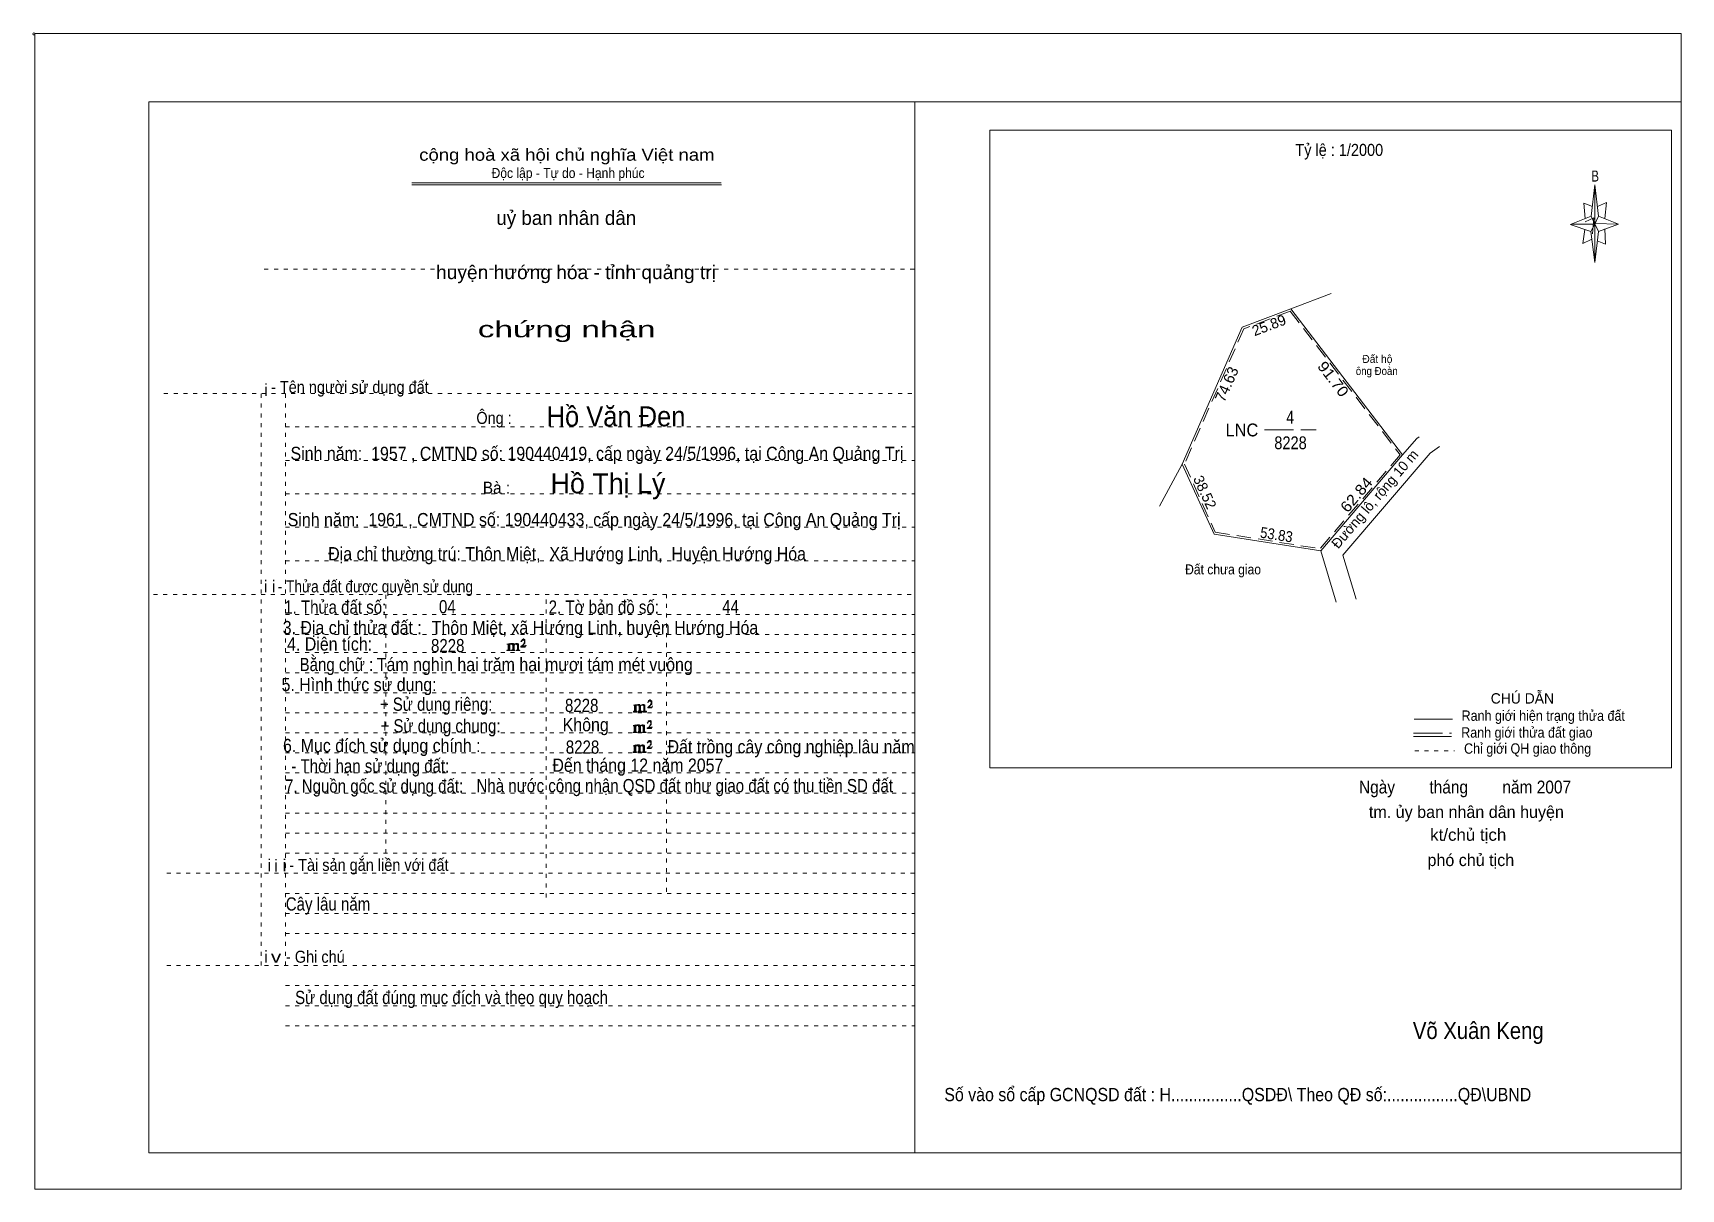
# Model space of a CAD drawing. Header units: centimetres. Extents: x -1.6 to 39.5, y -3.3 to 25.5.
import ezdxf
from ezdxf.enums import TextEntityAlignment as Align

# ---------------------------------------------------------------- set-up
doc = ezdxf.new("R2010")
doc.units = ezdxf.units.CM
doc.header["$LTSCALE"] = 0.12
for name, pattern in [('DOTTED', [1.5, 0.3, -1.2]), ('LONG_DASHED', [7.5, 6, -1.5]), ('MEDIUM_DASHED', [4.5, 3, -1.5])]:
    doc.linetypes.add(name, pattern=pattern)
for name, color, linetype, lineweight in [('1', 7, 'DOTTED', 13), ('10', 7, 'Continuous', 13), ('33', 7, 'LONG_DASHED', 13), ('4', 7, 'Continuous', 13), ('5', 7, 'Continuous', 13), ('50', 7, 'Continuous', 13)]:
    doc.layers.add(name, color=color, linetype=linetype, lineweight=lineweight)
doc.layers.add('30', color=7, linetype='Continuous')

msp = doc.modelspace()

# ---------------------------------------------------------------- hatches: boundary and pattern name
at = {"layer": '50'}
for points in [[(10.27, 10.13), (10.27, 10.12), (10.27, 10.11), (10.25, 10.11), (10.24, 10.11), (10.24, 10.1), (10.33, 10.1), (10.33, 10.11), (10.32, 10.11), (10.31, 10.11), (10.31, 10.12), (10.31, 10.13), (10.31, 10.24), (10.31, 10.25), (10.32, 10.26), (10.34, 10.26), (10.35, 10.26), (10.36, 10.26), (10.37, 10.25), (10.39, 10.22), (10.39, 10.13), (10.37, 10.12), (10.37, 10.11), (10.36, 10.11), (10.35, 10.11), (10.35, 10.1), (10.44, 10.1), (10.44, 10.11), (10.43, 10.11), (10.42, 10.11), (10.42, 10.12), (10.42, 10.13), (10.42, 10.24), (10.44, 10.26), (10.45, 10.26), (10.46, 10.26), (10.49, 10.26), (10.49, 10.25), (10.5, 10.24), (10.5, 10.22), (10.5, 10.13), (10.5, 10.12), (10.49, 10.11), (10.49, 10.11), (10.47, 10.11), (10.47, 10.1), (10.56, 10.1), (10.56, 10.11), (10.55, 10.11), (10.54, 10.11), (10.53, 10.12), (10.53, 10.13), (10.53, 10.2), (10.53, 10.25), (10.53, 10.26), (10.52, 10.27), (10.5, 10.28), (10.47, 10.28), (10.46, 10.28), (10.44, 10.27), (10.41, 10.25), (10.41, 10.26), (10.4, 10.28), (10.39, 10.28), (10.37, 10.28), (10.35, 10.28), (10.34, 10.28), (10.32, 10.26), (10.31, 10.26), (10.31, 10.25), (10.31, 10.25), (10.31, 10.26), (10.31, 10.28), (10.24, 10.26), (10.24, 10.26), (10.25, 10.26), (10.27, 10.25), (10.27, 10.24), (10.27, 10.23)], [(10.69, 10.19), (10.72, 10.24), (10.72, 10.24), (10.71, 10.22), (10.69, 10.22), (10.68, 10.22), (10.63, 10.22), (10.66, 10.26), (10.67, 10.27), (10.69, 10.28), (10.69, 10.3), (10.69, 10.32), (10.69, 10.34), (10.69, 10.35), (10.69, 10.37), (10.68, 10.38), (10.67, 10.38), (10.66, 10.39), (10.65, 10.39), (10.63, 10.38), (10.63, 10.38), (10.62, 10.37), (10.61, 10.35), (10.59, 10.33), (10.61, 10.33), (10.61, 10.35), (10.62, 10.35), (10.63, 10.36), (10.65, 10.36), (10.66, 10.36), (10.67, 10.35), (10.68, 10.35), (10.68, 10.32), (10.68, 10.3), (10.66, 10.28), (10.66, 10.26), (10.65, 10.25), (10.59, 10.2), (10.59, 10.19)], [(13.42, 8.61), (13.42, 8.6), (13.42, 8.59), (13.41, 8.59), (13.4, 8.59), (13.4, 8.57), (13.48, 8.57), (13.48, 8.59), (13.47, 8.59), (13.46, 8.59), (13.46, 8.6), (13.46, 8.61), (13.46, 8.72), (13.46, 8.73), (13.47, 8.74), (13.5, 8.74), (13.51, 8.74), (13.52, 8.74), (13.53, 8.73), (13.54, 8.69), (13.54, 8.61), (13.53, 8.6), (13.53, 8.59), (13.52, 8.59), (13.51, 8.59), (13.51, 8.57), (13.6, 8.57), (13.6, 8.59), (13.58, 8.59), (13.57, 8.59), (13.57, 8.6), (13.57, 8.61), (13.57, 8.72), (13.6, 8.74), (13.61, 8.74), (13.62, 8.74), (13.64, 8.74), (13.64, 8.73), (13.65, 8.72), (13.65, 8.69), (13.65, 8.61), (13.65, 8.6), (13.64, 8.59), (13.64, 8.59), (13.63, 8.59), (13.63, 8.57), (13.72, 8.57), (13.72, 8.59), (13.7, 8.59), (13.69, 8.59), (13.68, 8.6), (13.68, 8.61), (13.68, 8.68), (13.68, 8.73), (13.68, 8.74), (13.67, 8.75), (13.65, 8.76), (13.63, 8.76), (13.62, 8.76), (13.6, 8.75), (13.56, 8.73), (13.56, 8.74), (13.55, 8.76), (13.54, 8.76), (13.53, 8.76), (13.51, 8.76), (13.5, 8.76), (13.47, 8.74), (13.46, 8.74), (13.46, 8.73), (13.46, 8.73), (13.46, 8.74), (13.46, 8.76), (13.4, 8.74), (13.4, 8.74), (13.41, 8.74), (13.42, 8.73), (13.42, 8.72), (13.42, 8.71)], [(13.85, 8.67), (13.87, 8.72), (13.87, 8.72), (13.86, 8.69), (13.85, 8.69), (13.84, 8.69), (13.78, 8.69), (13.82, 8.74), (13.83, 8.75), (13.85, 8.76), (13.85, 8.78), (13.85, 8.79), (13.85, 8.82), (13.85, 8.83), (13.85, 8.85), (13.84, 8.86), (13.83, 8.86), (13.82, 8.87), (13.8, 8.87), (13.78, 8.86), (13.78, 8.86), (13.77, 8.85), (13.76, 8.83), (13.75, 8.81), (13.76, 8.81), (13.76, 8.83), (13.77, 8.83), (13.78, 8.84), (13.8, 8.84), (13.82, 8.84), (13.83, 8.83), (13.84, 8.83), (13.84, 8.79), (13.84, 8.78), (13.82, 8.76), (13.82, 8.74), (13.8, 8.73), (13.75, 8.68), (13.75, 8.67)], [(13.41, 8.09), (13.41, 8.08), (13.41, 8.07), (13.4, 8.07), (13.39, 8.07), (13.39, 8.06), (13.48, 8.06), (13.48, 8.07), (13.47, 8.07), (13.45, 8.07), (13.45, 8.08), (13.45, 8.09), (13.45, 8.2), (13.45, 8.21), (13.47, 8.23), (13.49, 8.23), (13.5, 8.23), (13.51, 8.23), (13.52, 8.21), (13.53, 8.18), (13.53, 8.09), (13.52, 8.08), (13.52, 8.07), (13.51, 8.07), (13.5, 8.07), (13.5, 8.06), (13.59, 8.06), (13.59, 8.07), (13.58, 8.07), (13.57, 8.07), (13.57, 8.08), (13.57, 8.09), (13.57, 8.2), (13.59, 8.23), (13.6, 8.23), (13.61, 8.23), (13.63, 8.23), (13.63, 8.21), (13.64, 8.2), (13.64, 8.18), (13.64, 8.09), (13.64, 8.08), (13.63, 8.07), (13.63, 8.07), (13.62, 8.07), (13.62, 8.06), (13.71, 8.06), (13.71, 8.07), (13.7, 8.07), (13.69, 8.07), (13.67, 8.08), (13.67, 8.09), (13.67, 8.17), (13.67, 8.21), (13.67, 8.23), (13.66, 8.24), (13.64, 8.25), (13.62, 8.25), (13.61, 8.25), (13.59, 8.24), (13.55, 8.21), (13.55, 8.23), (13.54, 8.25), (13.53, 8.25), (13.52, 8.25), (13.5, 8.25), (13.49, 8.25), (13.47, 8.23), (13.45, 8.23), (13.45, 8.21), (13.45, 8.21), (13.45, 8.23), (13.45, 8.25), (13.39, 8.23), (13.39, 8.23), (13.4, 8.23), (13.41, 8.21), (13.41, 8.2), (13.41, 8.19)], [(13.84, 8.16), (13.86, 8.2), (13.86, 8.2), (13.85, 8.18), (13.84, 8.18), (13.83, 8.18), (13.77, 8.18), (13.81, 8.23), (13.82, 8.24), (13.84, 8.25), (13.84, 8.27), (13.84, 8.28), (13.84, 8.3), (13.84, 8.31), (13.84, 8.34), (13.83, 8.35), (13.82, 8.35), (13.81, 8.36), (13.8, 8.36), (13.77, 8.35), (13.77, 8.35), (13.76, 8.34), (13.75, 8.31), (13.74, 8.29), (13.75, 8.29), (13.75, 8.31), (13.76, 8.31), (13.77, 8.33), (13.8, 8.33), (13.81, 8.33), (13.82, 8.31), (13.83, 8.31), (13.83, 8.28), (13.83, 8.27), (13.81, 8.25), (13.81, 8.23), (13.8, 8.21), (13.74, 8.17), (13.74, 8.16)], [(13.84, 7.66), (13.86, 7.71), (13.86, 7.71), (13.85, 7.68), (13.84, 7.68), (13.83, 7.68), (13.77, 7.68), (13.81, 7.73), (13.82, 7.74), (13.84, 7.75), (13.84, 7.77), (13.84, 7.78), (13.84, 7.81), (13.84, 7.82), (13.84, 7.84), (13.83, 7.85), (13.82, 7.85), (13.81, 7.86), (13.79, 7.86), (13.77, 7.85), (13.77, 7.85), (13.76, 7.84), (13.75, 7.82), (13.74, 7.8), (13.75, 7.8), (13.75, 7.82), (13.76, 7.82), (13.77, 7.83), (13.79, 7.83), (13.81, 7.83), (13.82, 7.82), (13.83, 7.82), (13.83, 7.78), (13.83, 7.77), (13.81, 7.75), (13.81, 7.73), (13.79, 7.72), (13.74, 7.67), (13.74, 7.66)], [(13.41, 7.6), (13.41, 7.59), (13.41, 7.58), (13.4, 7.58), (13.39, 7.58), (13.39, 7.56), (13.47, 7.56), (13.47, 7.58), (13.46, 7.58), (13.45, 7.58), (13.45, 7.59), (13.45, 7.6), (13.45, 7.71), (13.45, 7.72), (13.46, 7.73), (13.49, 7.73), (13.5, 7.73), (13.51, 7.73), (13.52, 7.72), (13.53, 7.68), (13.53, 7.6), (13.52, 7.59), (13.52, 7.58), (13.51, 7.58), (13.5, 7.58), (13.5, 7.56), (13.59, 7.56), (13.59, 7.58), (13.57, 7.58), (13.56, 7.58), (13.56, 7.59), (13.56, 7.6), (13.56, 7.71), (13.59, 7.73), (13.6, 7.73), (13.61, 7.73), (13.63, 7.73), (13.63, 7.72), (13.64, 7.71), (13.64, 7.68), (13.64, 7.6), (13.64, 7.59), (13.63, 7.58), (13.63, 7.58), (13.62, 7.58), (13.62, 7.56), (13.71, 7.56), (13.71, 7.58), (13.69, 7.58), (13.68, 7.58), (13.67, 7.59), (13.67, 7.6), (13.67, 7.67), (13.67, 7.72), (13.67, 7.73), (13.66, 7.74), (13.64, 7.75), (13.62, 7.75), (13.61, 7.75), (13.59, 7.74), (13.55, 7.72), (13.55, 7.73), (13.54, 7.75), (13.53, 7.75), (13.52, 7.75), (13.5, 7.75), (13.49, 7.75), (13.46, 7.73), (13.45, 7.73), (13.45, 7.72), (13.45, 7.72), (13.45, 7.73), (13.45, 7.75), (13.39, 7.73), (13.39, 7.73), (13.4, 7.73), (13.41, 7.72), (13.41, 7.71), (13.41, 7.7)]]:
    msp.add_hatch(color=256, dxfattribs=at).paths.add_polyline_path(points)

# ---------------------------------------------------------------- linework, layer by layer
at = {"layer": '1', "linetype": 'Continuous'}
for p, q in [((1.31, -2.42), (1.31, 23.78)), ((1.31, 23.78), (39.51, 23.78)), ((20.41, -2.42), (20.41, 23.78)), ((39.51, -2.42), (39.51, 23.78)), ((7.87, 21.76), (15.58, 21.76)), ((7.87, 21.71), (15.59, 21.71)), ((37.26, 20.55), (36.75, 20.72)), ((1.31, -2.42), (39.51, -2.42))]:
    msp.add_line(p, q, dxfattribs=at)
at = {"layer": '1'}
for p, q in [((4.19, 19.61), (20.41, 19.61)), ((1.69, 16.51), (20.41, 16.51)), ((4.11, 2.25), (4.11, 16.51)), ((4.72, 2.25), (4.72, 16.51)), ((4.72, 15.68), (20.41, 15.68)), ((4.72, 14.84), (20.41, 14.84)), ((4.72, 14.01), (20.41, 14.01)), ((4.72, 13.18), (20.41, 13.18)), ((4.72, 12.34), (20.41, 12.34)), ((1.43, 11.5), (20.41, 11.5)), ((7.22, 5.05), (7.22, 11.5)), ((11.22, 3.95), (11.22, 11.5)), ((14.22, 4.09), (14.22, 11.5)), ((4.72, 11), (20.41, 11)), ((4.72, 10.5), (20.41, 10.5)), ((4.72, 10.05), (20.41, 10.05)), ((4.72, 9.55), (20.41, 9.55)), ((4.72, 9.05), (20.41, 9.05)), ((4.72, 8.55), (20.41, 8.55)), ((4.72, 8.05), (20.41, 8.05)), ((4.72, 7.55), (20.41, 7.55)), ((4.72, 7.05), (20.41, 7.05)), ((4.72, 6.55), (20.41, 6.55)), ((4.72, 6.05), (20.41, 6.05)), ((4.72, 5.55), (20.41, 5.55)), ((4.72, 5.05), (20.41, 5.05)), ((1.76, 4.55), (20.41, 4.55)), ((4.72, 4.05), (20.41, 4.05)), ((4.72, 3.55), (20.41, 3.55)), ((4.72, 3.05), (20.41, 3.05)), ((1.76, 2.25), (20.41, 2.25)), ((4.72, 1.75), (20.41, 1.75)), ((4.72, 1.25), (20.41, 1.25)), ((4.72, 0.75), (20.41, 0.75))]:
    msp.add_line(p, q, dxfattribs=at)
at = {"layer": '1', "linetype": 'Continuous'}
msp.add_lwpolyline([(-1.53, -3.32), (39.51, -3.32), (39.51, 25.48), (-1.53, 25.48)], close=True, dxfattribs=at)
msp.add_lwpolyline([(37.27, 20.35), (37.06, 20.25), (37.11, 20.6)], dxfattribs=at)
at = {"layer": '10'}
for p, q in [((29.78, 18.62), (30.79, 19)), ((26.51, 13.7), (27.07, 14.75)), ((30.53, 12.6), (30.53, 12.59)), ((30.91, 11.31), (30.53, 12.59)), ((31.41, 11.38), (31.08, 12.48))]:
    msp.add_line(p, q, dxfattribs=at)
at = {"layer": '10', "linetype": 'MEDIUM_DASHED'}
for p, q in [((29.77, 18.56), (32.51, 14.98)), ((32.51, 14.98), (30.51, 12.64))]:
    msp.add_line(p, q, dxfattribs=at)
at = {"layer": '10'}
for points in [[(29.78, 18.62), (28.57, 18.16), (27.07, 14.75)], [(29.78, 18.62), (32.57, 14.98), (30.53, 12.59)], [(32.98, 15.43), (32.92, 15.39), (32.57, 14.98)], [(33.49, 15.19), (33.26, 15.02), (31.08, 12.48)], [(27.07, 14.75), (27.87, 13), (30.53, 12.59)]]:
    msp.add_lwpolyline(points, dxfattribs=at)
at = {"layer": '10', "linetype": 'MEDIUM_DASHED'}
for points in [[(29.77, 18.56), (28.61, 18.12), (27.13, 14.75)], [(27.13, 14.75), (27.9, 13.05), (30.51, 12.64)]]:
    msp.add_lwpolyline(points, dxfattribs=at)
at = {"layer": '33'}
msp.add_line((29.13, 15.6), (30.41, 15.6), dxfattribs=at)
at = {"layer": '4'}
for p, q in [((32.86, 8.39), (33.81, 8.39)), ((32.84, 7.96), (33.79, 7.96))]:
    msp.add_line(p, q, dxfattribs=at)
at = {"layer": '4', "linetype": 'LONG_DASHED'}
msp.add_line((32.84, 8.04), (33.79, 8.04), dxfattribs=at)
at = {"layer": '4', "linetype": 'DOTTED'}
msp.add_line((32.87, 7.6), (33.86, 7.6), dxfattribs=at)
at = {"layer": '4'}
msp.add_lwpolyline([(22.28, 23.07), (39.27, 23.07), (39.27, 7.18), (22.28, 7.18)], close=True, dxfattribs=at)
msp.add_circle((-1.55, 25.47), 0.025, dxfattribs=at)
at = {"layer": '5'}
for p, q in [((37.27, 20.93), (37.36, 21.71)), ((37.45, 20.55), (37.36, 19.77)), ((37.45, 20.93), (37.95, 20.73)), ((37.61, 20.61), (37.63, 20.23)), ((37.63, 20.23), (37.42, 20.31))]:
    msp.add_line(p, q, dxfattribs=at)
for points in [[(37.36, 21.71), (37.45, 20.93), (37.36, 20.73)], [(37.36, 20.73), (36.77, 20.73), (37.27, 20.93), (37.45, 20.55), (37.95, 20.73), (37.36, 20.75)], [(37.36, 20.73), (37.36, 19.77), (37.26, 20.55)]]:
    msp.add_lwpolyline(points, close=True, dxfattribs=at)
for points in [[(37.3, 21.17), (37.09, 21.25), (37.12, 20.87)], [(37.43, 21.17), (37.65, 21.27), (37.61, 20.87)], [(37.36, 20.73), (37.27, 20.93), (36.77, 20.73)], [(37.12, 20.79), (37.34, 20.89), (37.3, 20.49)], [(37.36, 20.73), (37.45, 20.55), (37.95, 20.73)]]:
    msp.add_lwpolyline(points, dxfattribs=at)
at = {"layer": '50'}
for points in [[(10.27, 10.13), (10.27, 10.12), (10.27, 10.11), (10.25, 10.11), (10.24, 10.11), (10.24, 10.1), (10.33, 10.1), (10.33, 10.11), (10.32, 10.11), (10.31, 10.11), (10.31, 10.12), (10.31, 10.13), (10.31, 10.24), (10.31, 10.25), (10.32, 10.26), (10.34, 10.26), (10.35, 10.26), (10.36, 10.26), (10.37, 10.25), (10.39, 10.22), (10.39, 10.13), (10.37, 10.12), (10.37, 10.11), (10.36, 10.11), (10.35, 10.11), (10.35, 10.1), (10.44, 10.1), (10.44, 10.11), (10.43, 10.11), (10.42, 10.11), (10.42, 10.12), (10.42, 10.13), (10.42, 10.24), (10.44, 10.26), (10.45, 10.26), (10.46, 10.26), (10.49, 10.26), (10.49, 10.25), (10.5, 10.24), (10.5, 10.22), (10.5, 10.13), (10.5, 10.12), (10.49, 10.11), (10.49, 10.11), (10.47, 10.11), (10.47, 10.1), (10.56, 10.1), (10.56, 10.11), (10.55, 10.11), (10.54, 10.11), (10.53, 10.12), (10.53, 10.13), (10.53, 10.2), (10.53, 10.25), (10.53, 10.26), (10.52, 10.27), (10.5, 10.28), (10.47, 10.28), (10.46, 10.28), (10.44, 10.27), (10.41, 10.25), (10.41, 10.26), (10.4, 10.28), (10.39, 10.28), (10.37, 10.28), (10.35, 10.28), (10.34, 10.28), (10.32, 10.26), (10.31, 10.26), (10.31, 10.25), (10.31, 10.25), (10.31, 10.26), (10.31, 10.28), (10.24, 10.26), (10.24, 10.26), (10.25, 10.26), (10.27, 10.25), (10.27, 10.24), (10.27, 10.23)], [(10.69, 10.19), (10.72, 10.24), (10.72, 10.24), (10.71, 10.22), (10.69, 10.22), (10.68, 10.22), (10.63, 10.22), (10.66, 10.26), (10.67, 10.27), (10.69, 10.28), (10.69, 10.3), (10.69, 10.32), (10.69, 10.34), (10.69, 10.35), (10.69, 10.37), (10.68, 10.38), (10.67, 10.38), (10.66, 10.39), (10.65, 10.39), (10.63, 10.38), (10.63, 10.38), (10.62, 10.37), (10.61, 10.35), (10.59, 10.33), (10.61, 10.33), (10.61, 10.35), (10.62, 10.35), (10.63, 10.36), (10.65, 10.36), (10.66, 10.36), (10.67, 10.35), (10.68, 10.35), (10.68, 10.32), (10.68, 10.3), (10.66, 10.28), (10.66, 10.26), (10.65, 10.25), (10.59, 10.2), (10.59, 10.19)], [(13.42, 8.61), (13.42, 8.6), (13.42, 8.59), (13.41, 8.59), (13.4, 8.59), (13.4, 8.57), (13.48, 8.57), (13.48, 8.59), (13.47, 8.59), (13.46, 8.59), (13.46, 8.6), (13.46, 8.61), (13.46, 8.72), (13.46, 8.73), (13.47, 8.74), (13.5, 8.74), (13.51, 8.74), (13.52, 8.74), (13.53, 8.73), (13.54, 8.69), (13.54, 8.61), (13.53, 8.6), (13.53, 8.59), (13.52, 8.59), (13.51, 8.59), (13.51, 8.57), (13.6, 8.57), (13.6, 8.59), (13.58, 8.59), (13.57, 8.59), (13.57, 8.6), (13.57, 8.61), (13.57, 8.72), (13.6, 8.74), (13.61, 8.74), (13.62, 8.74), (13.64, 8.74), (13.64, 8.73), (13.65, 8.72), (13.65, 8.69), (13.65, 8.61), (13.65, 8.6), (13.64, 8.59), (13.64, 8.59), (13.63, 8.59), (13.63, 8.57), (13.72, 8.57), (13.72, 8.59), (13.7, 8.59), (13.69, 8.59), (13.68, 8.6), (13.68, 8.61), (13.68, 8.68), (13.68, 8.73), (13.68, 8.74), (13.67, 8.75), (13.65, 8.76), (13.63, 8.76), (13.62, 8.76), (13.6, 8.75), (13.56, 8.73), (13.56, 8.74), (13.55, 8.76), (13.54, 8.76), (13.53, 8.76), (13.51, 8.76), (13.5, 8.76), (13.47, 8.74), (13.46, 8.74), (13.46, 8.73), (13.46, 8.73), (13.46, 8.74), (13.46, 8.76), (13.4, 8.74), (13.4, 8.74), (13.41, 8.74), (13.42, 8.73), (13.42, 8.72), (13.42, 8.71)], [(13.85, 8.67), (13.87, 8.72), (13.87, 8.72), (13.86, 8.69), (13.85, 8.69), (13.84, 8.69), (13.78, 8.69), (13.82, 8.74), (13.83, 8.75), (13.85, 8.76), (13.85, 8.78), (13.85, 8.79), (13.85, 8.82), (13.85, 8.83), (13.85, 8.85), (13.84, 8.86), (13.83, 8.86), (13.82, 8.87), (13.8, 8.87), (13.78, 8.86), (13.78, 8.86), (13.77, 8.85), (13.76, 8.83), (13.75, 8.81), (13.76, 8.81), (13.76, 8.83), (13.77, 8.83), (13.78, 8.84), (13.8, 8.84), (13.82, 8.84), (13.83, 8.83), (13.84, 8.83), (13.84, 8.79), (13.84, 8.78), (13.82, 8.76), (13.82, 8.74), (13.8, 8.73), (13.75, 8.68), (13.75, 8.67)], [(13.41, 8.09), (13.41, 8.08), (13.41, 8.07), (13.4, 8.07), (13.39, 8.07), (13.39, 8.06), (13.48, 8.06), (13.48, 8.07), (13.47, 8.07), (13.45, 8.07), (13.45, 8.08), (13.45, 8.09), (13.45, 8.2), (13.45, 8.21), (13.47, 8.23), (13.49, 8.23), (13.5, 8.23), (13.51, 8.23), (13.52, 8.21), (13.53, 8.18), (13.53, 8.09), (13.52, 8.08), (13.52, 8.07), (13.51, 8.07), (13.5, 8.07), (13.5, 8.06), (13.59, 8.06), (13.59, 8.07), (13.58, 8.07), (13.57, 8.07), (13.57, 8.08), (13.57, 8.09), (13.57, 8.2), (13.59, 8.23), (13.6, 8.23), (13.61, 8.23), (13.63, 8.23), (13.63, 8.21), (13.64, 8.2), (13.64, 8.18), (13.64, 8.09), (13.64, 8.08), (13.63, 8.07), (13.63, 8.07), (13.62, 8.07), (13.62, 8.06), (13.71, 8.06), (13.71, 8.07), (13.7, 8.07), (13.69, 8.07), (13.67, 8.08), (13.67, 8.09), (13.67, 8.17), (13.67, 8.21), (13.67, 8.23), (13.66, 8.24), (13.64, 8.25), (13.62, 8.25), (13.61, 8.25), (13.59, 8.24), (13.55, 8.21), (13.55, 8.23), (13.54, 8.25), (13.53, 8.25), (13.52, 8.25), (13.5, 8.25), (13.49, 8.25), (13.47, 8.23), (13.45, 8.23), (13.45, 8.21), (13.45, 8.21), (13.45, 8.23), (13.45, 8.25), (13.39, 8.23), (13.39, 8.23), (13.4, 8.23), (13.41, 8.21), (13.41, 8.2), (13.41, 8.19)], [(13.84, 8.16), (13.86, 8.2), (13.86, 8.2), (13.85, 8.18), (13.84, 8.18), (13.83, 8.18), (13.77, 8.18), (13.81, 8.23), (13.82, 8.24), (13.84, 8.25), (13.84, 8.27), (13.84, 8.28), (13.84, 8.3), (13.84, 8.31), (13.84, 8.34), (13.83, 8.35), (13.82, 8.35), (13.81, 8.36), (13.8, 8.36), (13.77, 8.35), (13.77, 8.35), (13.76, 8.34), (13.75, 8.31), (13.74, 8.29), (13.75, 8.29), (13.75, 8.31), (13.76, 8.31), (13.77, 8.33), (13.8, 8.33), (13.81, 8.33), (13.82, 8.31), (13.83, 8.31), (13.83, 8.28), (13.83, 8.27), (13.81, 8.25), (13.81, 8.23), (13.8, 8.21), (13.74, 8.17), (13.74, 8.16)], [(13.84, 7.66), (13.86, 7.71), (13.86, 7.71), (13.85, 7.68), (13.84, 7.68), (13.83, 7.68), (13.77, 7.68), (13.81, 7.73), (13.82, 7.74), (13.84, 7.75), (13.84, 7.77), (13.84, 7.78), (13.84, 7.81), (13.84, 7.82), (13.84, 7.84), (13.83, 7.85), (13.82, 7.85), (13.81, 7.86), (13.79, 7.86), (13.77, 7.85), (13.77, 7.85), (13.76, 7.84), (13.75, 7.82), (13.74, 7.8), (13.75, 7.8), (13.75, 7.82), (13.76, 7.82), (13.77, 7.83), (13.79, 7.83), (13.81, 7.83), (13.82, 7.82), (13.83, 7.82), (13.83, 7.78), (13.83, 7.77), (13.81, 7.75), (13.81, 7.73), (13.79, 7.72), (13.74, 7.67), (13.74, 7.66)], [(13.41, 7.6), (13.41, 7.59), (13.41, 7.58), (13.4, 7.58), (13.39, 7.58), (13.39, 7.56), (13.47, 7.56), (13.47, 7.58), (13.46, 7.58), (13.45, 7.58), (13.45, 7.59), (13.45, 7.6), (13.45, 7.71), (13.45, 7.72), (13.46, 7.73), (13.49, 7.73), (13.5, 7.73), (13.51, 7.73), (13.52, 7.72), (13.53, 7.68), (13.53, 7.6), (13.52, 7.59), (13.52, 7.58), (13.51, 7.58), (13.5, 7.58), (13.5, 7.56), (13.59, 7.56), (13.59, 7.58), (13.57, 7.58), (13.56, 7.58), (13.56, 7.59), (13.56, 7.6), (13.56, 7.71), (13.59, 7.73), (13.6, 7.73), (13.61, 7.73), (13.63, 7.73), (13.63, 7.72), (13.64, 7.71), (13.64, 7.68), (13.64, 7.6), (13.64, 7.59), (13.63, 7.58), (13.63, 7.58), (13.62, 7.58), (13.62, 7.56), (13.71, 7.56), (13.71, 7.58), (13.69, 7.58), (13.68, 7.58), (13.67, 7.59), (13.67, 7.6), (13.67, 7.67), (13.67, 7.72), (13.67, 7.73), (13.66, 7.74), (13.64, 7.75), (13.62, 7.75), (13.61, 7.75), (13.59, 7.74), (13.55, 7.72), (13.55, 7.73), (13.54, 7.75), (13.53, 7.75), (13.52, 7.75), (13.5, 7.75), (13.49, 7.75), (13.46, 7.73), (13.45, 7.73), (13.45, 7.72), (13.45, 7.72), (13.45, 7.73), (13.45, 7.75), (13.39, 7.73), (13.39, 7.73), (13.4, 7.73), (13.41, 7.72), (13.41, 7.71), (13.41, 7.7)]]:
    msp.add_lwpolyline(points, close=True, dxfattribs=at)

# ---------------------------------------------------------------- texts
at = {"layer": '1'}
for s, height, width, p in [('cộng hoà xã hội chủ nghĩa Việt nam', 0.3, 1.15, (11.735, 22.31)), ('Độc lập - Tự do - Hạnh phúc', 0.25, 0.9, (11.765, 21.88)), ('chứng nhận', 0.4, 1.55, (11.73, 17.91)), ('- Tên người sử dụng đất', 0.3, 0.9, (6.325, 16.52)), ('- Thửa đất được quyền sử dụng', 0.3, 0.85, (6.96, 11.55)), ('- Tài sản gắn liền với đất ', 0.3, 0.9, (6.85, 4.61)), ('v', 0.3, 1.3, (4.485, 2.32)), ('- Ghi chú', 0.3, 0.9, (5.465, 2.32))]:
    msp.add_text(s, height=height, dxfattribs=dict(at, width=width)).set_placement(p, align=Align.CENTER)
for s, height, p in [('uỷ ban nhân dân', 0.35, (11.72, 20.71)), ('i', 0.3, (4.235, 16.45)), ('i', 0.3, (4.225, 11.55)), ('i', 0.3, (4.425, 11.55)), ('i', 0.3, (4.315, 4.6)), ('i', 0.3, (4.485, 4.59)), ('i', 0.3, (4.695, 4.6)), ('i', 0.3, (4.235, 2.32))]:
    msp.add_text(s, height=height, dxfattribs=at).set_placement(p, align=Align.CENTER)
at = {"layer": '10'}
for s, height, width, p in [('Tỷ lệ : 1/2000', 0.3, 0.9, (30.99, 22.43)), ('Đất hộ', 0.2, 0.95, (31.94, 17.27)), ('ông Đoàn', 0.2, 0.9, (31.925, 16.97)), ('Hồ Văn Đen', 0.5, 0.95, (12.96, 15.69)), ('Đất chưa giao ', 0.25, 0.9, (28.135, 12)), ('Võ Xuân Keng', 0.42, 0.9, (34.455, 0.42))]:
    msp.add_text(s, height=height, dxfattribs=dict(at, width=width)).set_placement(p, align=Align.CENTER)
msp.add_text('Đường lô, rộng 10 m ', height=0.25, rotation=49.362, dxfattribs=at).set_placement((32.002, 13.834), align=Align.CENTER)
msp.add_text('Hồ Thị Lý', height=0.5, dxfattribs=at).set_placement((12.76, 14.02), align=Align.CENTER)
at = {"layer": '10', "width": 1.1}
msp.add_text('62.84', height=0.27, rotation=49.596, dxfattribs=at).set_placement((31.52, 13.898), align=Align.CENTER)
at = {"layer": '30'}
for s, height, rotation, p in [('25.89', 0.26, 20.626, (29.284, 18.088)), ('74.63', 0.27, 66.265, (28.308, 16.686)), ('38.52', 0.2598, 294.689, (27.522, 13.994))]:
    msp.add_text(s, height=height, rotation=rotation, dxfattribs=at).set_placement(p, align=Align.CENTER)
for s, rotation, width, p in [('91.70', 307.441, 1.1, (30.731, 16.787)), ('53.83', 351.217, 0.9, (29.404, 12.857))]:
    msp.add_text(s, height=0.27, rotation=rotation, dxfattribs=dict(at, width=width)).set_placement(p, align=Align.CENTER)
at = {"layer": '33'}
for s, width, p in [('4', 0.8, (29.765, 15.76)), ('8228', 0.85, (29.775, 15.12))]:
    msp.add_text(s, height=0.32, dxfattribs=dict(at, width=width)).set_placement(p, align=Align.CENTER)
at = {"layer": '33', "width": 0.95}
msp.add_text('LNC', height=0.32, dxfattribs=at).set_placement((28.97, 15.44), align=Align.RIGHT)
at = {"layer": '4'}
msp.add_text('CHÚ DẪN', height=0.2591, dxfattribs=at).set_placement((35.555, 8.78), align=Align.CENTER)
at = {"layer": '4', "width": 0.9}
for s, p in [('Ranh giới hiện trạng thửa đất', (36.075, 8.35)), ('Ranh giới thửa đất giao ', (35.71, 7.93)), ('Chỉ giới QH giao thông', (35.685, 7.53))]:
    msp.add_text(s, height=0.2591, dxfattribs=at).set_placement(p, align=Align.CENTER)
at = {"layer": '5', "width": 0.75}
msp.add_text('B', height=0.276, dxfattribs=at).set_placement((37.37, 21.79), align=Align.CENTER)
at = {"layer": '50'}
for s, height, width, p in [('  huyện hướng hóa - tỉnh quảng trị', 0.34, 1.05, (11.83, 19.36)), ('Ông :', 0.3, 0.9, (9.92, 15.75)), ('Sinh năm:  1957 , CMTND số: 190440419, cấp ngày 24/5/1996, tại Công An Quảng Trị', 0.33, 0.9, (12.485, 14.85)), ('Bà :', 0.3, 0.95, (9.98, 14.01)), ('Sinh năm:  1961 , CMTND số: 190440433, cấp ngày 24/5/1996, tại Công An Quảng Trị', 0.33, 0.9, (12.415, 13.2)), ('Địa chỉ thường trú: Thôn Miệt,  Xã Hướng Linh,  Huyện Hướng Hóa', 0.33, 0.9, (11.74, 12.35)), ('1. Thửa đất số:  ', 0.33, 0.85, (6.065, 11.02)), ('04', 0.33, 0.85, (8.755, 11.03)), ('2. Tờ bản đồ số:  ', 0.33, 0.85, (12.76, 11.02)), ('44', 0.33, 0.85, (15.815, 11.03)), ('3. Địa chỉ thửa đất : ', 0.33, 0.9, (6.44, 10.51)), ('Thôn Miệt, xã Hướng Linh, huyện Hướng Hóa', 0.33, 0.9, (12.435, 10.51)), ('4. Diện tích: ', 0.33, 0.9, (5.875, 10.1)), ('8228', 0.33, 0.85, (8.765, 10.06)), ('Bằng chữ :', 0.33, 0.85, (5.99, 9.59)), ('Tám nghìn hai trăm hai mươi tám mét vuông', 0.33, 0.9, (10.935, 9.59)), ('5. Hình thức sử dụng:', 0.33, 0.9, (6.555, 9.09)), ('+ Sử dụng riêng:', 0.33, 0.85, (8.475, 8.6)), ('8228', 0.33, 0.85, (12.105, 8.57)), ('+ Sử dụng chung:', 0.33, 0.85, (8.585, 8.06)), ('Không', 0.33, 0.9, (12.205, 8.09)), ('6. Mục đích sử dụng chính :', 0.33, 0.9, (7.12, 7.57)), ('8228', 0.33, 0.85, (12.125, 7.53)), ('Đất trồng cây công nghiệp lâu năm', 0.33, 0.9, (17.325, 7.54)), ('- Thời hạn sử dụng đất:', 0.33, 0.85, (6.835, 7.06)), ('Đến tháng 12 năm 2057', 0.33, 0.9, (13.505, 7.08)), ('7. Nguồn gốc sử dụng đất:', 0.33, 0.85, (6.93, 6.56)), ('Nhà nước công nhận QSD đất như giao đất có thu tiền SD đất ', 0.33, 0.85, (14.725, 6.57)), ('Ngày        tháng        năm 2007', 0.32, 0.9, (34.125, 6.54)), ('kt/chủ tịch', 0.3, 1.05, (34.205, 5.36)), ('Cây lâu năm', 0.33, 0.85, (5.78, 3.62)), ('Sử dụng đất đúng mục đích và theo quy hoạch', 0.33, 0.85, (8.86, 1.29)), ('Số vào sổ cấp GCNQSD đất : H................QSDĐ\\ Theo QĐ số:................QĐ\\UBND', 0.33, 0.9, (28.46, -1.13))]:
    msp.add_text(s, height=height, dxfattribs=dict(at, width=width)).set_placement(p, align=Align.CENTER)
for s, p in [('tm. ủy ban nhân dân huyện ', (34.215, 5.93)), ('phó chủ tịch', (34.27, 4.73))]:
    msp.add_text(s, height=0.3, dxfattribs=at).set_placement(p, align=Align.CENTER)

doc.saveas('drawing.dxf')
